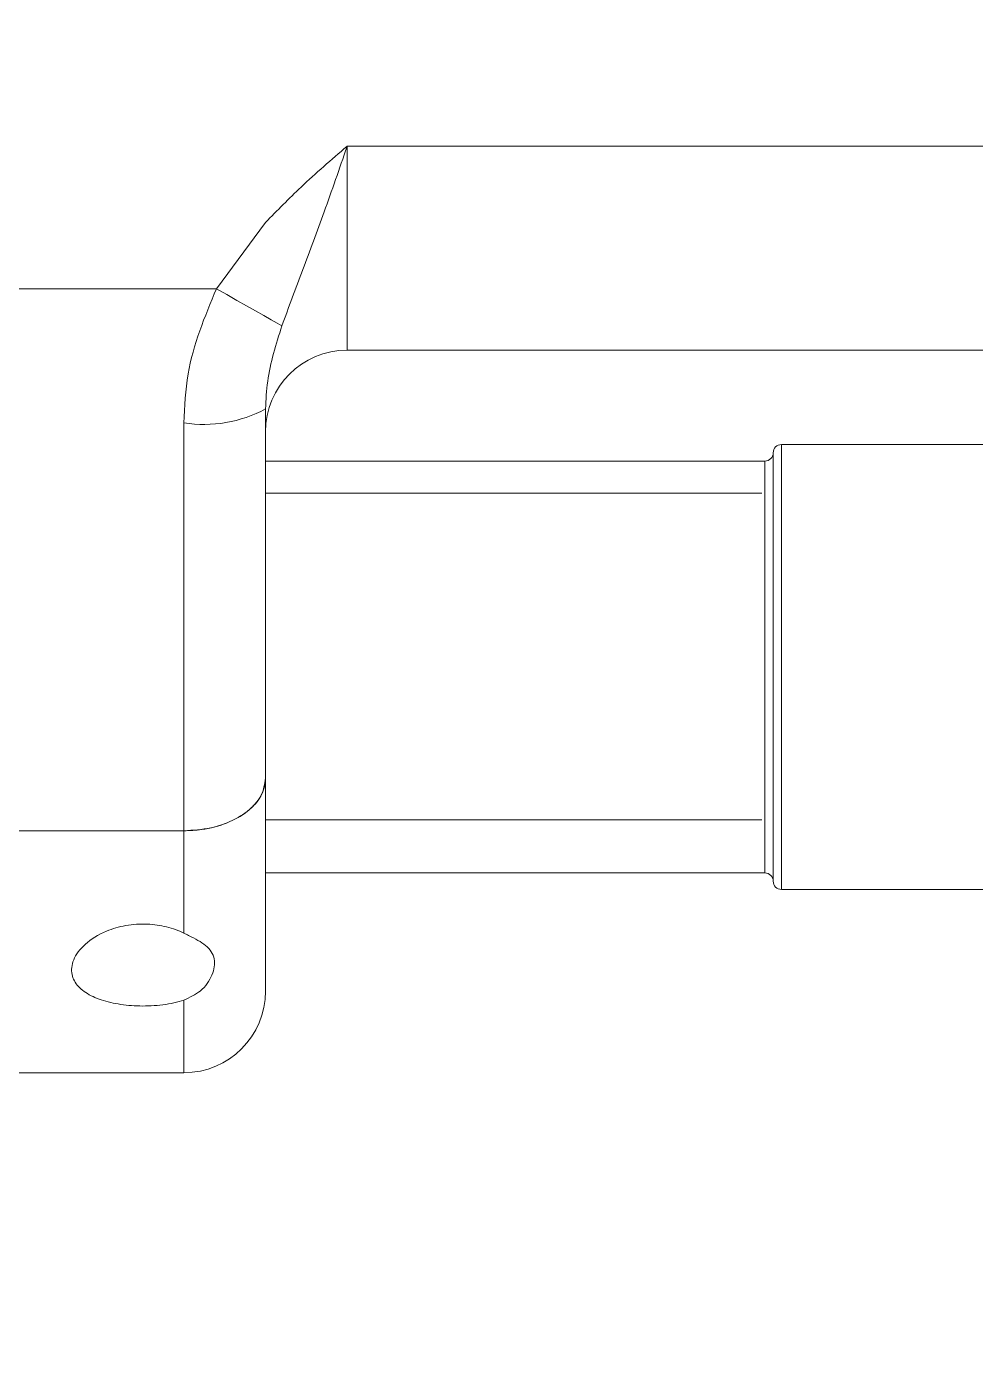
# Model space of a CAD drawing. Header units: inches. Extents: x 0.54 to 10.46, y 0.74 to 7.76.
# Drawn here: x 8.9622 to 9.1228, y 4.609 to 4.8341 of the extents above; entities that cross this region are included whole.
import ezdxf

# ---------------------------------------------------------------- set-up
doc = ezdxf.new("R2010")
doc.units = ezdxf.units.IN
doc.header["$MEASUREMENT"] = 0
doc.layers.add('BG', color=7, linetype='Continuous')
doc.layers.add('MCG-INT-4FT', color=7, linetype='Continuous')

# ---------------------------------------------------------------- blocks, each defined once
blk = doc.blocks.new('block 3')
at = {"layer": 'BG', "true_color": 0xffffff}
h = blk.add_hatch(color=7, dxfattribs=at)
h.dxf.hatch_style = 2
edge = h.paths.add_edge_path()
edge.add_spline(control_points=[(10.29599, 0.90612), (10.29599, 0.90612), (0.87112, 0.90612), (0.87112, 0.90612), (0.87016, 0.90612), (0.86938, 0.90689), (0.86938, 0.90785), (0.86938, 0.90785), (0.86938, 7.59215), (0.86938, 7.59215), (0.86938, 7.59311), (0.87016, 7.59389), (0.87112, 7.59389), (0.87112, 7.59389), (10.29599, 7.59389), (10.29599, 7.59389), (10.29696, 7.59389), (10.29773, 7.59311), (10.29773, 7.59215), (10.29773, 7.59215), (10.29773, 0.90785), (10.29773, 0.90785), (10.29773, 0.90689), (10.29696, 0.90612), (10.29599, 0.90612)], knot_values=[0, 0, 0, 0, 1, 1, 1, 2, 2, 2, 3, 3, 3, 4, 4, 4, 5, 5, 5, 6, 6, 6, 7, 7, 7, 8, 8, 8, 8], degree=3, periodic=1)
h.paths.add_polyline_path([(0.87286, 0.90959), (10.29426, 0.90959), (10.29426, 7.59042), (0.87286, 7.59042)])
at = {"layer": 'BG', "lineweight": 0}
blk.add_open_spline([(10.29599, 0.90612), (10.29599, 0.90612), (0.87112, 0.90612), (0.87112, 0.90612), (0.87016, 0.90612), (0.86938, 0.90689), (0.86938, 0.90785), (0.86938, 0.90785), (0.86938, 7.59215), (0.86938, 7.59215), (0.86938, 7.59311), (0.87016, 7.59389), (0.87112, 7.59389), (0.87112, 7.59389), (10.29599, 7.59389), (10.29599, 7.59389), (10.29696, 7.59389), (10.29773, 7.59311), (10.29773, 7.59215), (10.29773, 7.59215), (10.29773, 0.90785), (10.29773, 0.90785), (10.29773, 0.90689), (10.29696, 0.90612), (10.29599, 0.90612)], degree=3, knots=[0, 0, 0, 0, 1, 1, 1, 2, 2, 2, 3, 3, 3, 4, 4, 4, 5, 5, 5, 6, 6, 6, 7, 7, 7, 8, 8, 8, 8], dxfattribs=at)
blk = doc.blocks.new('block 2')
at = {"layer": 'BG'}
blk.add_blockref('block 3', (0, 0), dxfattribs=at)
blk = doc.blocks.new('block 69')
at = {"layer": 'BG', "true_color": 0xffffff}
h = blk.add_hatch(color=7, dxfattribs=at)
h.dxf.hatch_style = 2
edge = h.paths.add_edge_path()
edge.add_spline(control_points=[(10.46309, 0.739), (10.46309, 0.739), (0.53691, 0.739), (0.53691, 0.739), (0.53595, 0.739), (0.53517, 0.73978), (0.53517, 0.74074), (0.53517, 0.74074), (0.53517, 7.75926), (0.53517, 7.75926), (0.53517, 7.76022), (0.53595, 7.761), (0.53691, 7.761), (0.53691, 7.761), (10.46309, 7.761), (10.46309, 7.761), (10.46406, 7.761), (10.46483, 7.76022), (10.46483, 7.75926), (10.46483, 7.75926), (10.46483, 0.74074), (10.46483, 0.74074), (10.46483, 0.73978), (10.46406, 0.739), (10.46309, 0.739)], knot_values=[0, 0, 0, 0, 1, 1, 1, 2, 2, 2, 3, 3, 3, 4, 4, 4, 5, 5, 5, 6, 6, 6, 7, 7, 7, 8, 8, 8, 8], degree=3, periodic=1)
h.paths.add_polyline_path([(0.53864, 0.74248), (10.46136, 0.74248), (10.46136, 7.75752), (0.53864, 7.75752)])
at = {"layer": 'BG', "lineweight": 0}
blk.add_open_spline([(10.46309, 0.739), (10.46309, 0.739), (0.53691, 0.739), (0.53691, 0.739), (0.53595, 0.739), (0.53517, 0.73978), (0.53517, 0.74074), (0.53517, 0.74074), (0.53517, 7.75926), (0.53517, 7.75926), (0.53517, 7.76022), (0.53595, 7.761), (0.53691, 7.761), (0.53691, 7.761), (10.46309, 7.761), (10.46309, 7.761), (10.46406, 7.761), (10.46483, 7.76022), (10.46483, 7.75926), (10.46483, 7.75926), (10.46483, 0.74074), (10.46483, 0.74074), (10.46483, 0.73978), (10.46406, 0.739), (10.46309, 0.739)], degree=3, knots=[0, 0, 0, 0, 1, 1, 1, 2, 2, 2, 3, 3, 3, 4, 4, 4, 5, 5, 5, 6, 6, 6, 7, 7, 7, 8, 8, 8, 8], dxfattribs=at)
blk = doc.blocks.new('block 68')
at = {"layer": 'BG'}
blk.add_blockref('block 69', (0, 0), dxfattribs=at)
blk = doc.blocks.new('block 937')
at = {"layer": 'MCG-INT-4FT', "color": 7, "lineweight": 5, "true_color": 0xffffff}
blk.add_lwpolyline([(9.00269, 4.69981), (9.08669, 4.69981)], dxfattribs=at)
blk = doc.blocks.new('block 938')
at = {"layer": 'MCG-INT-4FT', "color": 7, "lineweight": 5, "true_color": 0xffffff}
blk.add_lwpolyline([(9.08669, 4.75511), (9.00269, 4.75511)], dxfattribs=at)
blk = doc.blocks.new('block 956')
at = {"layer": 'MCG-INT-4FT', "color": 7, "lineweight": 5, "true_color": 0xffffff}
blk.add_open_spline([(8.98887, 4.65699), (8.9965, 4.65699), (9.00269, 4.66318), (9.00269, 4.67081)], degree=3, dxfattribs=at)
blk = doc.blocks.new('block 957')
at = {"layer": 'MCG-INT-4FT', "color": 7, "lineweight": 5, "true_color": 0xffffff}
blk.add_lwpolyline([(8.94048, 4.65699), (8.98887, 4.65699)], dxfattribs=at)
blk = doc.blocks.new('block 1255')
at = {"layer": 'MCG-INT-4FT', "color": 7, "lineweight": 5, "true_color": 0xffffff}
blk.add_open_spline([(8.98887, 4.69795), (8.99042, 4.69805), (8.99197, 4.69815), (8.99344, 4.69845), (8.9949, 4.69875), (8.99628, 4.69926), (8.99749, 4.69989), (8.9987, 4.70052), (8.99974, 4.70128), (9.00058, 4.70212), (9.00141, 4.70297), (9.00204, 4.70391), (9.00235, 4.70488), (9.00256, 4.70553), (9.00263, 4.70619), (9.00269, 4.70686)], degree=3, knots=[0, 0, 0, 0, 1, 1, 1, 2, 2, 2, 3, 3, 3, 4, 4, 4, 5, 5, 5, 5], dxfattribs=at)
blk = doc.blocks.new('block 1256')
at = {"layer": 'MCG-INT-4FT', "color": 7, "lineweight": 5, "true_color": 0xffffff}
blk.add_lwpolyline([(8.98887, 4.69795), (8.94048, 4.69795)], dxfattribs=at)
blk = doc.blocks.new('block 1257')
at = {"layer": 'MCG-INT-4FT', "color": 7, "lineweight": 5, "true_color": 0xffffff}
blk.add_open_spline([(8.98887, 4.66926), (8.98985, 4.66974), (8.99084, 4.67022), (8.99161, 4.67082), (8.99258, 4.67159), (8.99321, 4.67257), (8.9936, 4.67351), (8.994, 4.67447), (8.99415, 4.6754), (8.99399, 4.67624), (8.99382, 4.67709), (8.99333, 4.67785), (8.99251, 4.67853), (8.99179, 4.67912), (8.99082, 4.67966), (8.98967, 4.68023), (8.98941, 4.68036), (8.98914, 4.68049), (8.98887, 4.68062)], degree=3, knots=[0, 0, 0, 0, 1, 1, 1, 2, 2, 2, 3, 3, 3, 4, 4, 4, 5, 5, 5, 6, 6, 6, 6], dxfattribs=at)
blk = doc.blocks.new('block 1258')
at = {"layer": 'MCG-INT-4FT', "color": 7, "lineweight": 5, "true_color": 0xffffff}
blk.add_lwpolyline([(8.98887, 4.68062), (8.98887, 4.69795)], dxfattribs=at)
blk = doc.blocks.new('block 1259')
at = {"layer": 'MCG-INT-4FT', "color": 7, "lineweight": 5, "true_color": 0xffffff}
blk.add_lwpolyline([(9.00269, 4.70686), (9.00269, 4.67081)], dxfattribs=at)
blk = doc.blocks.new('block 1261')
at = {"layer": 'MCG-INT-4FT', "color": 7, "lineweight": 5, "true_color": 0xffffff}
blk.add_open_spline([(8.98887, 4.66926), (8.98832, 4.6691), (8.98777, 4.66895), (8.98719, 4.66881), (8.986, 4.66854), (8.98467, 4.66838), (8.98331, 4.66831), (8.98204, 4.66825), (8.98076, 4.66828), (8.97952, 4.66839), (8.97831, 4.6685), (8.97714, 4.6687), (8.97607, 4.66897), (8.97498, 4.66924), (8.974, 4.6696), (8.97317, 4.67002), (8.97229, 4.67047), (8.97157, 4.67099), (8.97104, 4.67156), (8.97045, 4.67219), (8.97009, 4.67288), (8.96994, 4.6736), (8.96977, 4.6744), (8.96987, 4.67524), (8.97021, 4.67608), (8.97059, 4.67699), (8.97125, 4.6779), (8.97219, 4.67874), (8.97313, 4.67958), (8.97434, 4.68036), (8.97579, 4.68096), (8.97678, 4.68137), (8.97788, 4.6817), (8.97905, 4.6819), (8.98023, 4.68211), (8.98148, 4.6822), (8.9827, 4.68214), (8.98382, 4.68209), (8.98491, 4.68193), (8.98594, 4.68167), (8.98699, 4.68141), (8.98797, 4.68105), (8.98884, 4.68064)], degree=3, knots=[0, 0, 0, 0, 1, 1, 1, 2, 2, 2, 3, 3, 3, 4, 4, 4, 5, 5, 5, 6, 6, 6, 7, 7, 7, 8, 8, 8, 9, 9, 9, 10, 10, 10, 11, 11, 11, 12, 12, 12, 13, 13, 13, 14, 14, 14, 14], dxfattribs=at)
blk = doc.blocks.new('block 1269')
at = {"layer": 'MCG-INT-4FT', "color": 7, "lineweight": 5, "true_color": 0xffffff}
blk.add_open_spline([(9.01652, 4.81388), (9.01651, 4.81384), (9.0165, 4.81381), (9.01649, 4.81378), (9.01584, 4.81191), (9.01519, 4.81004), (9.01454, 4.80819), (9.0139, 4.80635), (9.01326, 4.80452), (9.01261, 4.80272), (9.0114, 4.7994), (9.01018, 4.79615), (9.00899, 4.79297), (9.00778, 4.78975), (9.00661, 4.78659), (9.00545, 4.78344)], degree=3, knots=[0, 0, 0, 0, 1, 1, 1, 2, 2, 2, 3, 3, 3, 4, 4, 4, 5, 5, 5, 5], dxfattribs=at)
blk = doc.blocks.new('block 1270')
at = {"layer": 'MCG-INT-4FT', "color": 7, "lineweight": 5, "true_color": 0xffffff}
blk.add_lwpolyline([(9.01652, 4.81388), (9.01652, 4.77931)], dxfattribs=at)
blk = doc.blocks.new('block 1271')
at = {"layer": 'MCG-INT-4FT', "color": 7, "lineweight": 5, "true_color": 0xffffff}
blk.add_open_spline([(9.01652, 4.77931), (9.00888, 4.77931), (9.00269, 4.77312), (9.00269, 4.76548)], degree=3, dxfattribs=at)
blk = doc.blocks.new('block 1272')
at = {"layer": 'MCG-INT-4FT', "color": 7, "lineweight": 5, "true_color": 0xffffff}
blk.add_open_spline([(9.00545, 4.78344), (9.00446, 4.78031), (9.00348, 4.77718), (9.00305, 4.77405), (9.00284, 4.77249), (9.00277, 4.77093), (9.00269, 4.76936)], degree=3, knots=[0, 0, 0, 0, 1, 1, 1, 2, 2, 2, 2], dxfattribs=at)
blk = doc.blocks.new('block 1273')
at = {"layer": 'MCG-INT-4FT', "color": 7, "lineweight": 5, "true_color": 0xffffff}
blk.add_open_spline([(9.00269, 4.80094), (9.00467, 4.80296), (9.00664, 4.80499), (9.00869, 4.80693), (9.0112, 4.80931), (9.01384, 4.81155), (9.01645, 4.81382), (9.01648, 4.81384), (9.0165, 4.81386), (9.01652, 4.81388)], degree=3, knots=[0, 0, 0, 0, 1, 1, 1, 2, 2, 2, 3, 3, 3, 3], dxfattribs=at)
blk = doc.blocks.new('block 1274')
at = {"layer": 'MCG-INT-4FT', "color": 7, "lineweight": 5, "true_color": 0xffffff}
blk.add_lwpolyline([(8.99437, 4.78972), (8.99612, 4.78872), (8.99784, 4.78775), (8.99948, 4.78682), (9.00101, 4.78595), (9.0024, 4.78516), (9.00362, 4.78447), (9.00464, 4.78389), (9.00545, 4.78344)], dxfattribs=at)
blk = doc.blocks.new('block 1275')
at = {"layer": 'MCG-INT-4FT', "color": 7, "lineweight": 5, "true_color": 0xffffff}
blk.add_lwpolyline([(8.99437, 4.78972), (9.00269, 4.80094)], dxfattribs=at)
blk = doc.blocks.new('block 1291')
at = {"layer": 'MCG-INT-4FT', "color": 7, "lineweight": 5, "true_color": 0xffffff}
blk.add_lwpolyline([(9.01652, 4.81388), (9.28613, 4.81388)], dxfattribs=at)
blk = doc.blocks.new('block 1292')
at = {"layer": 'MCG-INT-4FT', "color": 7, "lineweight": 5, "true_color": 0xffffff}
blk.add_lwpolyline([(8.94048, 4.78972), (8.99437, 4.78972)], dxfattribs=at)
blk = doc.blocks.new('block 1294')
at = {"layer": 'MCG-INT-4FT', "color": 7, "lineweight": 5, "true_color": 0xffffff}
blk.add_lwpolyline([(9.28613, 4.77931), (9.01652, 4.77931)], dxfattribs=at)
blk = doc.blocks.new('block 1295')
at = {"layer": 'MCG-INT-4FT', "color": 7, "lineweight": 5, "true_color": 0xffffff}
blk.add_open_spline([(8.98887, 4.767), (8.99361, 4.76627), (8.99846, 4.7671), (9.00269, 4.76936)], degree=3, dxfattribs=at)
blk = doc.blocks.new('block 1296')
at = {"layer": 'MCG-INT-4FT', "color": 7, "lineweight": 5, "true_color": 0xffffff}
blk.add_open_spline([(8.98887, 4.767), (8.98899, 4.76978), (8.98912, 4.77256), (8.98958, 4.77529), (8.99043, 4.78023), (8.9924, 4.78497), (8.99437, 4.78972)], degree=3, knots=[0, 0, 0, 0, 1, 1, 1, 2, 2, 2, 2], dxfattribs=at)
blk = doc.blocks.new('block 1297')
at = {"layer": 'MCG-INT-4FT', "color": 7, "lineweight": 5, "true_color": 0xffffff}
blk.add_lwpolyline([(8.98887, 4.69795), (8.98887, 4.767)], dxfattribs=at)
blk = doc.blocks.new('block 1299')
at = {"layer": 'MCG-INT-4FT', "color": 7, "lineweight": 5, "true_color": 0xffffff}
blk.add_lwpolyline([(9.00269, 4.76936), (9.00269, 4.70686)], dxfattribs=at)
blk = doc.blocks.new('block 1300')
at = {"layer": 'MCG-INT-4FT', "color": 7, "lineweight": 5, "true_color": 0xffffff}
blk.add_open_spline([(9.00269, 4.70686), (9.00254, 4.70586), (9.00239, 4.70485), (9.00191, 4.7039), (9.00144, 4.70296), (9.00064, 4.70206), (8.99965, 4.70128), (8.99867, 4.7005), (8.99749, 4.69983), (8.99617, 4.69929), (8.99485, 4.69876), (8.99339, 4.69836), (8.99187, 4.69816), (8.99089, 4.69803), (8.98988, 4.69799), (8.98887, 4.69795)], degree=3, knots=[0, 0, 0, 0, 1, 1, 1, 2, 2, 2, 3, 3, 3, 4, 4, 4, 5, 5, 5, 5], dxfattribs=at)
blk = doc.blocks.new('block 1363')
at = {"layer": 'MCG-INT-4FT', "color": 8, "lineweight": 5, "true_color": 0x808080}
blk.add_lwpolyline([(8.98887, 4.65699), (8.98887, 4.66926)], dxfattribs=at)
blk = doc.blocks.new('block 1831')
at = {"layer": 'MCG-INT-4FT', "color": 7, "lineweight": 5, "true_color": 0xffffff}
blk.add_open_spline([(9.08862, 4.6894), (9.08862, 4.68863), (9.08924, 4.68801), (9.09001, 4.68801)], degree=3, dxfattribs=at)
blk = doc.blocks.new('block 1832')
at = {"layer": 'MCG-INT-4FT', "color": 7, "lineweight": 5, "true_color": 0xffffff}
blk.add_open_spline([(9.09001, 4.76334), (9.08924, 4.76334), (9.08862, 4.76272), (9.08862, 4.76194)], degree=3, dxfattribs=at)
blk = doc.blocks.new('block 1833')
at = {"layer": 'MCG-INT-4FT', "color": 7, "lineweight": 5, "true_color": 0xffffff}
blk.add_lwpolyline([(9.09001, 4.68801), (9.12964, 4.68801)], dxfattribs=at)
blk = doc.blocks.new('block 1834')
at = {"layer": 'MCG-INT-4FT', "color": 7, "lineweight": 5, "true_color": 0xffffff}
blk.add_lwpolyline([(9.13171, 4.76334), (9.09001, 4.76334)], dxfattribs=at)
blk = doc.blocks.new('block 1835')
at = {"layer": 'MCG-INT-4FT', "color": 7, "lineweight": 5, "true_color": 0xffffff}
blk.add_open_spline([(9.08862, 4.6894), (9.08862, 4.69017), (9.08799, 4.6908), (9.08722, 4.6908)], degree=3, dxfattribs=at)
blk = doc.blocks.new('block 1836')
at = {"layer": 'MCG-INT-4FT', "color": 7, "lineweight": 5, "true_color": 0xffffff}
blk.add_open_spline([(9.08722, 4.76055), (9.08799, 4.76055), (9.08862, 4.76117), (9.08862, 4.76194)], degree=3, dxfattribs=at)
blk = doc.blocks.new('block 1837')
at = {"layer": 'MCG-INT-4FT', "color": 7, "lineweight": 5, "true_color": 0xffffff}
blk.add_lwpolyline([(9.00269, 4.6908), (9.08722, 4.6908)], dxfattribs=at)
blk = doc.blocks.new('block 1838')
at = {"layer": 'MCG-INT-4FT', "color": 7, "lineweight": 5, "true_color": 0xffffff}
blk.add_lwpolyline([(9.08722, 4.76055), (9.00269, 4.76055)], dxfattribs=at)
blk = doc.blocks.new('block 1964')
at = {"layer": 'MCG-INT-4FT', "color": 7, "lineweight": 5, "true_color": 0xffffff}
blk.add_lwpolyline([(9.08862, 4.76194), (9.08862, 4.6894)], dxfattribs=at)
blk = doc.blocks.new('block 2016')
at = {"layer": 'MCG-INT-4FT', "color": 8, "lineweight": 5, "true_color": 0x808080}
blk.add_lwpolyline([(9.09001, 4.76334), (9.09001, 4.68801)], dxfattribs=at)
blk = doc.blocks.new('block 2019')
at = {"layer": 'MCG-INT-4FT', "color": 8, "lineweight": 5, "true_color": 0x808080}
blk.add_lwpolyline([(9.08722, 4.6908), (9.08722, 4.76055)], dxfattribs=at)

msp = doc.modelspace()

# ---------------------------------------------------------------- block references
at = {"layer": 'BG'}
for name in ['block 68', 'block 2']:
    msp.add_blockref(name, (0, 0), dxfattribs=at)
at = {"layer": 'MCG-INT-4FT'}
for name in ['block 1273', 'block 1269', 'block 1270', 'block 1291', 'block 1275', 'block 1292', 'block 1296', 'block 1274', 'block 1272', 'block 1271', 'block 1294', 'block 1295', 'block 1299', 'block 1297', 'block 1836', 'block 1832', 'block 1964', 'block 1834', 'block 2016', 'block 1838', 'block 2019', 'block 938', 'block 1255', 'block 1300', 'block 1259', 'block 937', 'block 1256', 'block 1258', 'block 1837', 'block 1835', 'block 1831', 'block 1833', 'block 1261', 'block 1257', 'block 956', 'block 1363', 'block 957']:
    msp.add_blockref(name, (0, 0), dxfattribs=at)

doc.saveas('drawing.dxf')
